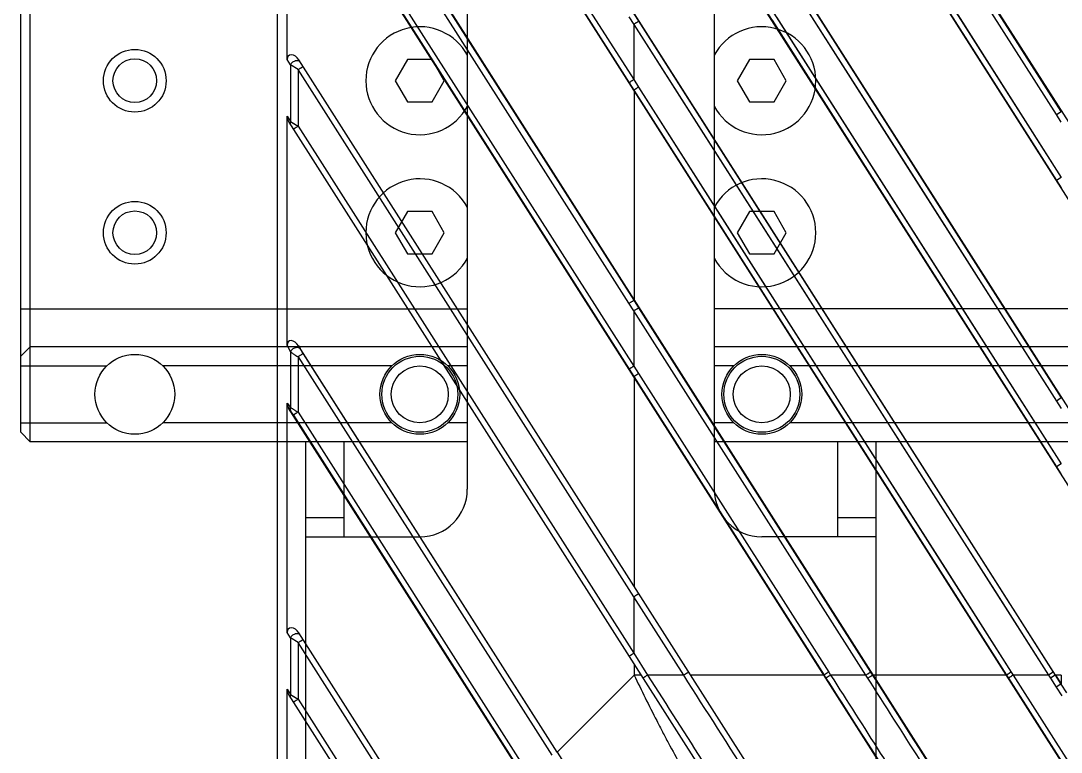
# Model space of a CAD drawing. Header units: millimetres. Extents: x 1409 to 26878, y 589 to 5187.
# Drawn here: x 14791.4 to 14846.2, y 3649.8 to 3688.3 of the extents above; entities that cross this region are included whole.
import ezdxf

# ---------------------------------------------------------------- set-up
doc = ezdxf.new("R2010")
doc.units = ezdxf.units.MM
doc.layers.add('02___PRT_ALL_AXES', color=7, linetype='Continuous')

# ---------------------------------------------------------------- blocks, each defined once
blk = doc.blocks.new('WRSF')
at = {"color": 114, "linetype": 'Continuous', "true_color": 0x139b48}
for p, q in [((12265.07, 6144.563), (12265.07, 6109.563)), ((12278.07, 6144.563), (12278.07, 6109.563)), ((12242.07, 6112.063), (12242.07, 6142.063)), ((12241.57, 6112.563), (12241.57, 6141.563)), ((12261.925, 6132.18), (12261.28, 6131.063)), ((12263.215, 6132.18), (12261.925, 6132.18)), ((12263.86, 6131.063), (12263.215, 6132.18)), ((12279.925, 6132.18), (12279.28, 6131.063)), ((12281.215, 6132.18), (12279.925, 6132.18)), ((12281.86, 6131.063), (12281.215, 6132.18)), ((12261.28, 6131.063), (12261.925, 6129.946)), ((12263.215, 6129.946), (12263.86, 6131.063)), ((12279.28, 6131.063), (12279.925, 6129.946)), ((12281.215, 6129.946), (12281.86, 6131.063)), ((12261.925, 6129.946), (12263.215, 6129.946)), ((12279.925, 6129.946), (12281.215, 6129.946)), ((12261.925, 6124.18), (12261.28, 6123.063)), ((12263.215, 6124.18), (12261.925, 6124.18)), ((12263.86, 6123.063), (12263.215, 6124.18)), ((12279.925, 6124.18), (12279.28, 6123.063)), ((12281.215, 6124.18), (12279.925, 6124.18)), ((12281.86, 6123.063), (12281.215, 6124.18)), ((12261.28, 6123.063), (12261.925, 6121.946)), ((12263.215, 6121.946), (12263.86, 6123.063)), ((12279.28, 6123.063), (12279.925, 6121.946)), ((12281.215, 6121.946), (12281.86, 6123.063)), ((12261.925, 6121.946), (12263.215, 6121.946)), ((12279.925, 6121.946), (12281.215, 6121.946)), ((12241.57, 6119.063), (12265.07, 6119.063)), ((12832.07, 6119.063), (12278.07, 6119.063)), ((12241.57, 6116.563), (12242.07, 6117.063)), ((12265.07, 6117.063), (12242.07, 6117.063)), ((12832.07, 6117.063), (12278.07, 6117.063)), ((12241.57, 6116.063), (12246.1, 6116.063)), ((12265.07, 6116.063), (12264.039, 6116.063)), ((12279.1, 6116.063), (12278.07, 6116.063)), ((12241.57, 6113.063), (12246.1, 6113.063)), ((12265.07, 6113.063), (12264.039, 6113.063)), ((12279.1, 6113.063), (12278.07, 6113.063)), ((12241.57, 6112.563), (12242.07, 6112.063)), ((12265.07, 6112.063), (12242.07, 6112.063)), ((12256.57, 6046.588), (12256.57, 6112.063)), ((12258.57, 6112.063), (12258.57, 6107.063)), ((12832.07, 6112.063), (12278.07, 6112.063)), ((12284.57, 6107.063), (12284.57, 6112.063)), ((12286.57, 6112.063), (12286.57, 6046.588)), ((12258.57, 6108.063), (12256.57, 6108.063)), ((12286.57, 6108.063), (12284.57, 6108.063)), ((12256.57, 6107.063), (12262.57, 6107.063)), ((12286.57, 6107.063), (12280.57, 6107.063))]:
    blk.add_line(p, q, dxfattribs=at)
for centre, radius in [((12247.57, 6131.063), 1.65), ((12247.57, 6131.063), 1.15), ((12247.57, 6123.063), 1.65), ((12247.57, 6123.063), 1.15), ((12262.57, 6114.563), 2), ((12280.57, 6114.563), 2), ((12262.57, 6114.563), 1.5), ((12280.57, 6114.563), 1.5)]:
    blk.add_circle(centre, radius, dxfattribs=at)
for centre, start, end in [((12262.57, 6109.563), 270, 0), ((12280.57, 6109.563), 180, 270)]:
    blk.add_arc(centre, 2.5, start, end, dxfattribs=at)
at = {"layer": '02___PRT_ALL_AXES', "color": 114, "linetype": 'Continuous', "true_color": 0x139b48}
for p, q in [((12261.1, 6116.063), (12249.039, 6116.063)), ((12828.1, 6116.063), (12282.039, 6116.063)), ((12261.1, 6113.063), (12249.039, 6113.063)), ((12828.1, 6113.063), (12282.039, 6113.063))]:
    blk.add_line(p, q, dxfattribs=at)
for centre in [(12247.57, 6114.563), (12262.57, 6114.563), (12280.57, 6114.563)]:
    blk.add_circle(centre, 2.1, dxfattribs=at)
for centre, start, end in [((12262.57, 6131.063), 28.0842, 331.9158), ((12280.57, 6131.063), 208.0842, 151.9158), ((12262.57, 6123.063), 28.0842, 331.9158), ((12280.57, 6123.063), 208.0842, 151.9158)]:
    blk.add_arc(centre, 2.84, start, end, dxfattribs=at)
blk = doc.blocks.new('*U71')
blk.add_blockref('WRSF', (-12547.57, -6214.325))
blk = doc.blocks.new('*U72')
at = {"color": 0, "linetype": 'ByBlock', "lineweight": -2, "transparency": 16777216}
blk.add_blockref('*U71', (0, 0), dxfattribs=at)
blk = doc.blocks.new('1111')
at = {"color": 7, "linetype": 'Continuous'}
for p, q in [((16002.781, 6714.134), (16002.781, 7051.634)), ((16003.885, 6860.558), (16096.525, 6715.143)), ((16003.365, 6857.28), (16094.127, 6714.812)), ((16003.885, 6845.483), (16086.921, 6715.143)), ((16003.365, 6842.204), (16084.523, 6714.812)), ((16043.772, 6797.356), (16021.527, 6832.252)), ((16044.024, 6797.516), (16021.794, 6832.413)), ((16043.732, 6767.861), (16003.885, 6830.407)), ((16021.54, 6828.79), (16043.772, 6793.891)), ((16021.778, 6828.95), (16044.024, 6794.051)), ((16003.365, 6827.129), (16074.919, 6714.812)), ((16003.621, 6826.767), (16021.29, 6799.032)), ((16003.858, 6826.927), (16021.527, 6799.192)), ((16021.794, 6817.337), (16044.024, 6782.441)), ((16021.527, 6817.176), (16043.772, 6782.28)), ((16003.885, 6815.332), (16067.713, 6715.143)), ((16021.275, 6787.422), (16003.858, 6814.76)), ((16021.541, 6787.583), (16004.125, 6814.921)), ((16021.54, 6813.715), (16043.772, 6778.816)), ((16021.778, 6813.875), (16044.024, 6778.976)), ((16003.28, 6800.245), (16003.28, 6812.319)), ((16003.365, 6812.053), (16065.315, 6714.812)), ((16003.858, 6811.852), (16021.527, 6784.117)), ((16003.621, 6811.692), (16021.29, 6783.957)), ((16041.53, 6801.431), (16036.754, 6808.928)), ((16028.669, 6805.972), (16035.786, 6794.808)), ((16043.772, 6797.356), (16038.883, 6805.025)), ((16021.275, 6802.497), (16021.527, 6802.101)), ((16021.541, 6802.658), (16021.794, 6802.262)), ((16029.046, 6802.473), (16033.795, 6795.022)), ((16038.328, 6802.437), (16043.772, 6793.891)), ((16038.576, 6802.597), (16044.024, 6794.051)), ((16021.527, 6802.101), (16021.527, 6799.192)), ((16021.527, 6802.101), (16043.353, 6767.861)), ((16021.527, 6802.101), (16023.911, 6798.36)), ((16021.794, 6802.262), (16043.708, 6767.861)), ((16021.794, 6802.262), (16026.476, 6794.912)), ((16028.804, 6802.313), (16033.55, 6794.862)), ((16031.296, 6802.422), (16038.499, 6791.114)), ((16044.024, 6797.516), (16041.53, 6801.431)), ((16003.455, 6799.97), (16003.28, 6800.245)), ((16003.455, 6799.97), (16003.455, 6796.992)), ((16003.858, 6799.717), (16003.455, 6799.97)), ((16003.858, 6799.717), (16003.858, 6796.739)), ((16021.527, 6771.983), (16003.858, 6799.717)), ((16038.818, 6745.424), (16003.903, 6800.229)), ((16021.527, 6799.192), (16021.778, 6798.799)), ((16021.29, 6799.032), (16021.54, 6798.639)), ((16021.54, 6798.639), (16024.099, 6794.623)), ((16021.54, 6798.639), (16041.147, 6767.861)), ((16021.552, 6798.581), (16021.54, 6798.639)), ((16021.778, 6798.799), (16026.848, 6790.845)), ((16021.778, 6798.799), (16041.397, 6768.022)), ((16021.552, 6798.581), (16021.552, 6787.601)), ((16023.911, 6798.36), (16030.844, 6787.485)), ((16043.772, 6797.356), (16044.024, 6797.516)), ((16003.28, 6785.197), (16003.28, 6797.267)), ((16003.28, 6797.267), (16003.455, 6796.992)), ((16003.381, 6796.953), (16036.269, 6745.33)), ((16003.455, 6796.992), (16003.553, 6796.931)), ((16044.024, 6796.96), (16043.772, 6797.356)), ((16003.553, 6796.931), (16003.858, 6796.739)), ((16003.553, 6796.931), (16003.615, 6796.892)), ((16003.615, 6796.892), (16003.687, 6796.847)), ((16003.687, 6796.847), (16003.769, 6796.795)), ((16003.769, 6796.795), (16003.858, 6796.739)), ((16003.858, 6796.739), (16021.527, 6769.005)), ((16026.476, 6794.912), (16031.105, 6787.646)), ((16033.55, 6794.862), (16040.92, 6783.293)), ((16033.795, 6795.022), (16038.576, 6787.522)), ((16035.786, 6794.808), (16040.876, 6786.822)), ((16024.099, 6794.623), (16029.206, 6786.606)), ((16044.024, 6794.051), (16043.772, 6793.891)), ((16043.772, 6793.891), (16044.024, 6793.495)), ((16038.499, 6791.114), (16044.024, 6782.441)), ((16026.848, 6790.845), (16032.135, 6782.552)), ((16031.105, 6787.646), (16038.179, 6776.541)), ((16021.527, 6787.025), (16021.275, 6787.422)), ((16021.552, 6787.601), (16021.541, 6787.583)), ((16021.794, 6787.187), (16021.541, 6787.583)), ((16034.002, 6768.022), (16021.794, 6787.187)), ((16030.844, 6787.485), (16037.923, 6776.38)), ((16038.576, 6787.522), (16044.024, 6778.976)), ((16033.744, 6767.861), (16021.527, 6787.025)), ((16021.527, 6787.025), (16021.527, 6784.117)), ((16029.206, 6786.606), (16034.727, 6777.938)), ((16040.876, 6786.822), (16043.772, 6782.28)), ((16003.28, 6785.197), (16003.455, 6784.877)), ((16003.885, 6785.181), (16003.964, 6785.038)), ((16017.501, 6763.81), (16003.885, 6785.181)), ((16003.455, 6784.877), (16003.455, 6781.939)), ((16003.858, 6784.609), (16003.858, 6781.701)), ((16003.858, 6784.609), (16017.216, 6763.641)), ((16004.125, 6784.771), (16017.483, 6763.803)), ((16021.29, 6783.957), (16021.54, 6783.564)), ((16021.527, 6784.117), (16021.778, 6783.724)), ((16021.54, 6783.564), (16031.543, 6767.861)), ((16021.552, 6783.506), (16021.54, 6783.564)), ((16021.552, 6783.506), (16021.552, 6772.525)), ((16021.778, 6783.724), (16031.787, 6768.021)), ((16040.92, 6783.293), (16043.772, 6778.816)), ((16003.28, 6770.094), (16003.28, 6782.168)), ((16003.28, 6782.168), (16003.455, 6781.939)), ((16032.135, 6782.552), (16038.039, 6773.29)), ((16044.024, 6782.441), (16043.772, 6782.28)), ((16043.772, 6782.28), (16044.024, 6781.885)), ((16003.365, 6781.903), (16003.46, 6781.78)), ((16015.907, 6762.216), (16003.365, 6781.903)), ((16003.858, 6781.701), (16016.12, 6762.454)), ((16003.621, 6781.541), (16015.882, 6762.294)), ((16044.024, 6778.976), (16043.772, 6778.816)), ((16043.772, 6778.816), (16044.024, 6778.42)), ((16034.727, 6777.938), (16041.147, 6767.861)), ((16037.923, 6776.38), (16040.51, 6772.321)), ((16038.179, 6776.541), (16040.765, 6772.482)), ((16038.039, 6773.29), (16041.397, 6768.022)), ((16040.51, 6772.321), (16043.353, 6767.861)), ((16040.765, 6772.482), (16043.606, 6768.022)), ((16024.155, 6767.861), (16021.527, 6771.983)), ((16021.527, 6771.983), (16021.527, 6769.005)), ((16003.455, 6769.819), (16003.28, 6770.094)), ((16003.455, 6769.819), (16003.455, 6766.842)), ((16003.858, 6769.567), (16003.455, 6769.819)), ((16012.368, 6756.79), (16003.903, 6770.078)), ((16011.398, 6757.732), (16003.858, 6769.567)), ((16003.858, 6769.567), (16003.858, 6766.589)), ((16021.527, 6769.005), (16022.256, 6767.861)), ((16021.552, 6768.431), (16021.552, 6767.861)), ((16031.787, 6768.021), (16031.89, 6767.861)), ((16034.105, 6767.861), (16034.002, 6768.022)), ((16041.397, 6768.022), (16041.499, 6767.861)), ((16043.606, 6768.022), (16043.353, 6767.861)), ((16017.501, 6763.81), (16021.552, 6767.861)), ((16021.915, 6767.861), (16021.552, 6767.861)), ((16024.155, 6767.861), (16022.256, 6767.861)), ((16031.519, 6767.861), (16024.524, 6767.861)), ((16031.519, 6767.861), (16031.543, 6767.861)), ((16031.543, 6767.861), (16031.645, 6767.701)), ((16031.645, 6767.701), (16031.827, 6767.415)), ((16031.645, 6767.701), (16052.538, 6734.906)), ((16031.827, 6767.415), (16032.236, 6766.773)), ((16033.744, 6767.861), (16031.89, 6767.861)), ((16033.846, 6767.7), (16033.744, 6767.861)), ((16034.634, 6767.03), (16034.105, 6767.861)), ((16056.069, 6733.385), (16034.105, 6767.861)), ((16034.128, 6767.861), (16034.105, 6767.861)), ((16041.123, 6767.861), (16034.128, 6767.861)), ((16041.123, 6767.861), (16041.147, 6767.861)), ((16041.147, 6767.861), (16041.249, 6767.701)), ((16041.147, 6767.861), (16041.249, 6767.701)), ((16041.249, 6767.701), (16044.387, 6762.774)), ((16043.353, 6767.861), (16041.499, 6767.861)), ((16041.499, 6767.861), (16044.64, 6762.935)), ((16043.353, 6767.861), (16043.456, 6767.7)), ((16043.708, 6767.861), (16043.456, 6767.7)), ((16043.456, 6767.7), (16043.758, 6767.226)), ((16043.708, 6767.861), (16043.732, 6767.861)), ((16043.708, 6767.861), (16044.01, 6767.387)), ((16044.024, 6767.861), (16043.732, 6767.861)), ((16043.732, 6767.861), (16044.028, 6767.395)), ((16044.01, 6767.387), (16043.758, 6767.226)), ((16044.01, 6767.387), (16044.301, 6766.931)), ((16003.28, 6767.116), (16003.455, 6766.842)), ((16003.28, 6755.019), (16003.28, 6767.116)), ((16003.455, 6766.842), (16003.553, 6766.78)), ((16035.027, 6766.413), (16034.634, 6767.03)), ((16043.758, 6767.226), (16044.049, 6766.77)), ((16003.381, 6766.803), (16011.064, 6754.743)), ((16003.553, 6766.78), (16003.858, 6766.589)), ((16003.553, 6766.78), (16003.615, 6766.741)), ((16003.615, 6766.741), (16003.687, 6766.696)), ((16003.687, 6766.696), (16003.769, 6766.645)), ((16003.769, 6766.645), (16003.858, 6766.589)), ((16003.858, 6766.589), (16010.239, 6756.573)), ((16032.236, 6766.773), (16032.473, 6766.402)), ((16032.473, 6766.402), (16033.006, 6765.565)), ((16035.248, 6766.067), (16035.027, 6766.413)), ((16035.732, 6765.307), (16035.248, 6766.067)), ((16033.006, 6765.565), (16033.307, 6765.093)), ((16035.994, 6764.895), (16035.732, 6765.307)), ((16033.307, 6765.093), (16033.64, 6764.569)), ((16036.271, 6764.46), (16035.994, 6764.895)), ((16033.64, 6764.569), (16034.016, 6763.979)), ((16036.562, 6764.003), (16036.271, 6764.46)), ((16017.501, 6763.81), (16017.483, 6763.803)), ((16017.501, 6763.81), (16031.778, 6741.398)), ((16034.016, 6763.979), (16034.442, 6763.311)), ((16036.868, 6763.523), (16036.562, 6764.003))]:
    blk.add_line(p, q, dxfattribs=at)
blk.add_arc((16068.268, 6767.859), 24.244, 179.9949, 181.0959, dxfattribs=at)
for centre, major_axis, ratio, start_param, end_param in [((16003.642, 6800.08), (-0.264, 0.384), 0.642651, -1.624536, 0.752228), ((16003.642, 6797.102), (-0.264, 0.384), 0.642651, 0.752228, 1.517057), ((16003.642, 6785.005), (-0.253, 0.43), 0.601104, -1.513218, 0.79522), ((16003.642, 6782.031), (-0.278, 0.337), 0.685856, 0.694237, 1.39405), ((16003.642, 6769.929), (-0.264, 0.384), 0.642651, -1.624536, 0.752228), ((16003.642, 6766.951), (-0.264, 0.384), 0.642651, 0.752228, 1.517057)]:
    blk.add_ellipse(centre, major_axis=major_axis, ratio=ratio, start_param=start_param, end_param=end_param, dxfattribs=at)
for points, knots in [([(16021.794, 6802.262), (16021.793, 6802.262), (16021.792, 6802.261), (16021.789, 6802.26), (16021.783, 6802.257), (16021.775, 6802.253), (16021.765, 6802.247), (16021.753, 6802.24), (16021.733, 6802.229), (16021.704, 6802.211), (16021.665, 6802.187), (16021.621, 6802.16), (16021.575, 6802.131), (16021.543, 6802.111), (16021.527, 6802.101)], [0, 0, 0, 0, 0.005231, 0.012589, 0.033669, 0.063117, 0.100673, 0.146013, 0.198735, 0.324335, 0.472945, 0.63916, 0.81702, 1, 1, 1, 1]), ([(16003.455, 6799.97), (16003.466, 6799.994), (16003.494, 6800.042), (16003.553, 6800.103), (16003.625, 6800.154), (16003.692, 6800.183), (16003.747, 6800.197), (16003.799, 6800.205), (16003.849, 6800.202), (16003.894, 6800.189), (16003.923, 6800.175), (16003.947, 6800.155), (16003.96, 6800.14), (16003.965, 6800.131)], [0, 0, 0, 0, 0.126758, 0.264209, 0.406553, 0.546898, 0.614349, 0.679007, 0.797934, 0.852288, 0.903522, 0.952419, 1, 1, 1, 1]), ([(16003.858, 6799.717), (16003.875, 6799.728), (16003.908, 6799.749), (16003.95, 6799.775), (16003.982, 6799.795), (16004.004, 6799.809), (16004.025, 6799.822), (16004.044, 6799.833), (16004.062, 6799.844), (16004.078, 6799.853), (16004.092, 6799.861), (16004.103, 6799.868), (16004.111, 6799.872), (16004.117, 6799.875), (16004.12, 6799.876), (16004.122, 6799.878), (16004.124, 6799.878), (16004.125, 6799.879), (16004.126, 6799.879), (16004.126, 6799.878)], [0, 0, 0, 0, 0.192507, 0.378902, 0.467383, 0.551547, 0.630534, 0.703523, 0.769793, 0.828658, 0.879541, 0.921915, 0.955367, 0.968646, 0.979578, 0.988145, 0.994348, 0.998221, 1, 1, 1, 1]), ([(16021.527, 6799.192), (16021.512, 6799.183), (16021.483, 6799.164), (16021.44, 6799.136), (16021.401, 6799.11), (16021.366, 6799.087), (16021.34, 6799.07), (16021.323, 6799.058), (16021.313, 6799.051), (16021.304, 6799.044), (16021.298, 6799.039), (16021.293, 6799.036), (16021.29, 6799.033), (16021.29, 6799.032)], [0, 0, 0, 0, 0.186782, 0.366131, 0.532175, 0.679595, 0.803609, 0.85556, 0.900224, 0.93725, 0.966352, 0.987305, 1, 1, 1, 1]), ([(16021.778, 6798.799), (16021.763, 6798.79), (16021.733, 6798.771), (16021.691, 6798.743), (16021.651, 6798.717), (16021.617, 6798.694), (16021.591, 6798.677), (16021.574, 6798.665), (16021.563, 6798.657), (16021.555, 6798.651), (16021.548, 6798.646), (16021.543, 6798.642), (16021.541, 6798.64), (16021.54, 6798.639)], [0, 0, 0, 0, 0.186765, 0.36611, 0.532157, 0.679586, 0.803609, 0.855564, 0.900231, 0.937259, 0.966361, 0.987311, 1, 1, 1, 1]), ([(16003.455, 6796.992), (16003.449, 6796.978), (16003.44, 6796.95), (16003.436, 6796.906), (16003.441, 6796.866), (16003.452, 6796.842), (16003.459, 6796.831)], [0, 0, 0, 0, 0.277177, 0.533061, 0.771506, 1, 1, 1, 1]), ([(16003.858, 6796.739), (16003.842, 6796.729), (16003.811, 6796.709), (16003.766, 6796.68), (16003.731, 6796.657), (16003.705, 6796.64), (16003.688, 6796.628), (16003.673, 6796.618), (16003.659, 6796.608), (16003.647, 6796.6), (16003.637, 6796.593), (16003.631, 6796.588), (16003.626, 6796.585), (16003.624, 6796.583), (16003.622, 6796.581), (16003.621, 6796.58), (16003.62, 6796.579), (16003.62, 6796.578), (16003.62, 6796.578)], [0, 0, 0, 0, 0.196965, 0.385213, 0.557811, 0.636283, 0.708546, 0.773962, 0.831919, 0.88191, 0.923472, 0.956239, 0.969238, 0.979938, 0.988324, 0.994402, 0.99821, 1, 1, 1, 1]), ([(16021.275, 6787.422), (16021.291, 6787.432), (16021.322, 6787.452), (16021.369, 6787.481), (16021.412, 6787.508), (16021.451, 6787.532), (16021.481, 6787.549), (16021.501, 6787.561), (16021.513, 6787.568), (16021.523, 6787.574), (16021.531, 6787.578), (16021.536, 6787.581), (16021.54, 6787.582), (16021.541, 6787.583), (16021.541, 6787.583)], [0, 0, 0, 0, 0.18298, 0.36084, 0.527055, 0.675665, 0.801265, 0.853987, 0.899327, 0.936883, 0.966331, 0.987411, 0.994769, 1, 1, 1, 1]), ([(16021.527, 6787.025), (16021.543, 6787.036), (16021.575, 6787.056), (16021.621, 6787.085), (16021.665, 6787.112), (16021.704, 6787.136), (16021.733, 6787.153), (16021.753, 6787.165), (16021.765, 6787.172), (16021.775, 6787.178), (16021.783, 6787.182), (16021.789, 6787.185), (16021.792, 6787.186), (16021.793, 6787.186), (16021.794, 6787.187)], [0, 0, 0, 0, 0.18298, 0.36084, 0.527055, 0.675665, 0.801265, 0.853987, 0.899327, 0.936883, 0.966331, 0.987411, 0.994769, 1, 1, 1, 1]), ([(16003.964, 6785.038), (16003.958, 6785.045), (16003.944, 6785.058), (16003.92, 6785.074), (16003.89, 6785.085), (16003.846, 6785.095), (16003.782, 6785.095), (16003.704, 6785.078), (16003.626, 6785.045), (16003.555, 6784.998), (16003.496, 6784.942), (16003.466, 6784.899), (16003.455, 6784.877)], [0, 0, 0, 0, 0.045713, 0.093827, 0.145197, 0.200355, 0.321964, 0.456539, 0.598535, 0.740949, 0.876692, 1, 1, 1, 1]), ([(16003.964, 6785.038), (16003.975, 6785.017), (16004, 6784.974), (16004.039, 6784.908), (16004.081, 6784.84), (16004.11, 6784.794), (16004.125, 6784.771)], [0, 0, 0, 0, 0.226755, 0.475744, 0.735416, 1, 1, 1, 1]), ([(16003.455, 6784.877), (16003.468, 6784.868), (16003.494, 6784.849), (16003.536, 6784.82), (16003.583, 6784.788), (16003.633, 6784.754), (16003.687, 6784.719), (16003.762, 6784.67), (16003.819, 6784.634), (16003.858, 6784.609)], [0, 0, 0, 0, 0.093828, 0.200628, 0.318136, 0.444256, 0.577126, 0.71505, 1, 1, 1, 1]), ([(16004.125, 6784.771), (16004.124, 6784.77), (16004.123, 6784.77), (16004.12, 6784.769), (16004.114, 6784.766), (16004.106, 6784.762), (16004.096, 6784.756), (16004.084, 6784.749), (16004.064, 6784.737), (16004.035, 6784.72), (16003.996, 6784.696), (16003.952, 6784.669), (16003.906, 6784.64), (16003.874, 6784.62), (16003.858, 6784.609)], [0, 0, 0, 0, 0.005231, 0.012589, 0.033669, 0.063117, 0.100673, 0.146013, 0.198735, 0.324335, 0.472945, 0.63916, 0.81702, 1, 1, 1, 1]), ([(16021.527, 6784.117), (16021.512, 6784.107), (16021.483, 6784.089), (16021.44, 6784.061), (16021.401, 6784.035), (16021.366, 6784.012), (16021.34, 6783.995), (16021.323, 6783.983), (16021.313, 6783.975), (16021.304, 6783.969), (16021.298, 6783.964), (16021.293, 6783.96), (16021.29, 6783.958), (16021.29, 6783.957)], [0, 0, 0, 0, 0.186782, 0.366131, 0.532175, 0.679595, 0.803609, 0.85556, 0.900224, 0.93725, 0.966352, 0.987305, 1, 1, 1, 1]), ([(16021.778, 6783.724), (16021.763, 6783.714), (16021.733, 6783.695), (16021.691, 6783.668), (16021.651, 6783.642), (16021.617, 6783.619), (16021.591, 6783.601), (16021.574, 6783.589), (16021.563, 6783.582), (16021.555, 6783.576), (16021.548, 6783.571), (16021.543, 6783.567), (16021.541, 6783.565), (16021.54, 6783.564)], [0, 0, 0, 0, 0.186765, 0.36611, 0.532157, 0.679586, 0.803609, 0.855564, 0.900231, 0.937259, 0.966361, 0.987311, 1, 1, 1, 1]), ([(16003.455, 6781.939), (16003.45, 6781.925), (16003.443, 6781.897), (16003.44, 6781.855), (16003.445, 6781.815), (16003.454, 6781.791), (16003.46, 6781.78)], [0, 0, 0, 0, 0.271855, 0.527736, 0.769173, 1, 1, 1, 1]), ([(16003.455, 6781.939), (16003.468, 6781.933), (16003.495, 6781.918), (16003.537, 6781.895), (16003.584, 6781.867), (16003.635, 6781.838), (16003.689, 6781.806), (16003.763, 6781.76), (16003.82, 6781.725), (16003.858, 6781.701)], [0, 0, 0, 0, 0.090397, 0.195428, 0.312456, 0.43902, 0.572905, 0.712149, 1, 1, 1, 1]), ([(16003.46, 6781.78), (16003.466, 6781.772), (16003.478, 6781.755), (16003.504, 6781.718), (16003.538, 6781.668), (16003.579, 6781.606), (16003.607, 6781.563), (16003.621, 6781.541)], [0, 0, 0, 0, 0.103408, 0.218747, 0.468859, 0.73184, 1, 1, 1, 1]), ([(16003.858, 6781.701), (16003.843, 6781.691), (16003.814, 6781.673), (16003.771, 6781.645), (16003.732, 6781.619), (16003.697, 6781.596), (16003.671, 6781.578), (16003.654, 6781.566), (16003.644, 6781.559), (16003.635, 6781.553), (16003.629, 6781.548), (16003.624, 6781.544), (16003.621, 6781.542), (16003.621, 6781.541)], [0, 0, 0, 0, 0.186782, 0.366131, 0.532175, 0.679595, 0.803609, 0.85556, 0.900224, 0.93725, 0.966352, 0.987305, 1, 1, 1, 1]), ([(16021.527, 6771.983), (16021.544, 6771.993), (16021.577, 6772.015), (16021.619, 6772.041), (16021.651, 6772.06), (16021.673, 6772.074), (16021.694, 6772.087), (16021.713, 6772.099), (16021.731, 6772.109), (16021.747, 6772.119), (16021.761, 6772.127), (16021.772, 6772.133), (16021.78, 6772.138), (16021.786, 6772.14), (16021.789, 6772.142), (16021.791, 6772.143), (16021.793, 6772.144), (16021.794, 6772.144), (16021.795, 6772.144), (16021.795, 6772.144)], [0, 0, 0, 0, 0.192507, 0.378902, 0.467383, 0.551547, 0.630534, 0.703523, 0.769793, 0.828658, 0.87954, 0.921915, 0.955367, 0.968646, 0.979578, 0.988145, 0.994348, 0.998221, 1, 1, 1, 1]), ([(16003.455, 6769.819), (16003.466, 6769.844), (16003.494, 6769.891), (16003.553, 6769.953), (16003.625, 6770.003), (16003.692, 6770.032), (16003.747, 6770.047), (16003.799, 6770.054), (16003.849, 6770.052), (16003.894, 6770.038), (16003.923, 6770.024), (16003.947, 6770.005), (16003.96, 6769.989), (16003.965, 6769.981)], [0, 0, 0, 0, 0.126758, 0.264209, 0.406553, 0.546898, 0.614349, 0.679007, 0.797934, 0.852288, 0.903522, 0.952419, 1, 1, 1, 1]), ([(16003.858, 6769.567), (16003.875, 6769.577), (16003.908, 6769.599), (16003.95, 6769.624), (16003.982, 6769.644), (16004.004, 6769.658), (16004.025, 6769.671), (16004.044, 6769.683), (16004.062, 6769.693), (16004.078, 6769.703), (16004.092, 6769.711), (16004.103, 6769.717), (16004.111, 6769.721), (16004.117, 6769.724), (16004.12, 6769.726), (16004.122, 6769.727), (16004.124, 6769.728), (16004.125, 6769.728), (16004.126, 6769.728), (16004.126, 6769.728)], [0, 0, 0, 0, 0.192507, 0.378902, 0.467383, 0.551547, 0.630534, 0.703523, 0.769793, 0.828658, 0.879541, 0.921915, 0.955367, 0.968646, 0.979578, 0.988145, 0.994348, 0.998221, 1, 1, 1, 1]), ([(16021.527, 6769.005), (16021.511, 6768.995), (16021.48, 6768.975), (16021.435, 6768.945), (16021.4, 6768.922), (16021.374, 6768.905), (16021.357, 6768.893), (16021.341, 6768.883), (16021.328, 6768.873), (16021.316, 6768.865), (16021.306, 6768.858), (16021.3, 6768.853), (16021.295, 6768.85), (16021.293, 6768.848), (16021.291, 6768.846), (16021.29, 6768.845), (16021.289, 6768.844), (16021.289, 6768.844), (16021.289, 6768.844)], [0, 0, 0, 0, 0.196965, 0.385213, 0.557811, 0.636283, 0.708546, 0.773962, 0.831919, 0.88191, 0.923472, 0.956239, 0.969238, 0.979938, 0.988324, 0.994402, 0.99821, 1, 1, 1, 1]), ([(16024.155, 6767.861), (16024.171, 6767.872), (16024.205, 6767.893), (16024.246, 6767.919), (16024.278, 6767.938), (16024.3, 6767.952), (16024.321, 6767.965), (16024.34, 6767.977), (16024.358, 6767.987), (16024.373, 6767.997), (16024.387, 6768.005), (16024.397, 6768.01), (16024.404, 6768.014), (16024.408, 6768.017), (16024.412, 6768.019), (16024.415, 6768.02), (16024.417, 6768.021), (16024.419, 6768.022), (16024.42, 6768.022), (16024.421, 6768.022), (16024.421, 6768.022)], [0, 0, 0, 0, 0.192835, 0.379398, 0.467916, 0.55209, 0.631067, 0.70403, 0.770263, 0.829083, 0.879917, 0.922241, 0.940077, 0.955642, 0.968895, 0.9798, 0.988337, 0.994505, 0.998327, 1, 1, 1, 1]), ([(16031.787, 6768.021), (16031.772, 6768.012), (16031.742, 6767.992), (16031.699, 6767.964), (16031.658, 6767.938), (16031.623, 6767.915), (16031.596, 6767.898), (16031.578, 6767.886), (16031.568, 6767.878), (16031.559, 6767.872), (16031.552, 6767.867), (16031.547, 6767.864), (16031.544, 6767.862), (16031.543, 6767.861)], [0, 0, 0, 0, 0.18605, 0.365172, 0.531339, 0.679084, 0.803475, 0.855593, 0.90039, 0.937498, 0.966619, 0.987504, 1, 1, 1, 1]), ([(16033.744, 6767.861), (16033.759, 6767.871), (16033.79, 6767.891), (16033.836, 6767.92), (16033.878, 6767.946), (16033.916, 6767.97), (16033.944, 6767.987), (16033.964, 6767.999), (16033.975, 6768.006), (16033.985, 6768.012), (16033.993, 6768.017), (16033.998, 6768.02), (16034.001, 6768.021), (16034.002, 6768.022)], [0, 0, 0, 0, 0.184159, 0.362546, 0.528808, 0.677153, 0.802341, 0.854845, 0.899978, 0.93735, 0.966638, 0.987577, 1, 1, 1, 1]), ([(16041.397, 6768.022), (16041.367, 6768.002), (16041.322, 6767.974), (16041.266, 6767.938), (16041.229, 6767.914), (16041.198, 6767.894), (16041.174, 6767.879), (16041.158, 6767.868), (16041.15, 6767.863), (16041.147, 6767.861)], [0, 0, 0, 0, 0.364136, 0.530373, 0.678392, 0.803129, 0.900342, 0.966721, 1, 1, 1, 1]), ([(16021.552, 6767.861), (16021.742, 6767.458), (16022.129, 6766.655), (16022.631, 6765.659), (16023.042, 6764.868), (16023.459, 6764.081), (16023.993, 6763.103), (16024.654, 6761.94), (16025.336, 6760.789), (16026.038, 6759.651), (16027.001, 6758.15), (16028.255, 6756.307), (16029.842, 6754.153), (16031.508, 6752.06), (16032.672, 6750.708), (16033.266, 6750.043)], [0, 0, 0, 0, 0.062493, 0.12499, 0.15624, 0.18749, 0.249988, 0.312486, 0.374985, 0.437486, 0.499988, 0.624988, 0.74999, 0.874994, 1, 1, 1, 1]), ([(16022.256, 6767.861), (16022.24, 6767.851), (16022.209, 6767.831), (16022.164, 6767.802), (16022.129, 6767.778), (16022.103, 6767.761), (16022.086, 6767.75), (16022.07, 6767.739), (16022.057, 6767.73), (16022.045, 6767.721), (16022.035, 6767.714), (16022.028, 6767.709), (16022.024, 6767.706), (16022.022, 6767.704), (16022.02, 6767.703), (16022.019, 6767.701), (16022.018, 6767.701), (16022.018, 6767.7), (16022.018, 6767.7)], [0, 0, 0, 0, 0.196914, 0.385151, 0.557764, 0.636251, 0.708531, 0.773964, 0.831939, 0.881945, 0.923519, 0.956294, 0.969294, 0.979993, 0.988376, 0.994447, 0.998242, 1, 1, 1, 1]), ([(16022.256, 6767.861), (16024.287, 6764.674), (16028.35, 6758.299), (16032.411, 6751.924), (16034.442, 6748.736)], [0, 0, 0, 0, 0.499959, 1, 1, 1, 1]), ([(16038.435, 6745.449), (16036.055, 6749.184), (16031.295, 6756.656), (16026.535, 6764.126), (16024.155, 6767.861)], [0, 0, 0, 0, 0.500027, 1, 1, 1, 1]), ([(16031.89, 6767.861), (16031.874, 6767.851), (16031.844, 6767.832), (16031.801, 6767.804), (16031.761, 6767.778), (16031.725, 6767.755), (16031.698, 6767.737), (16031.681, 6767.725), (16031.67, 6767.718), (16031.661, 6767.712), (16031.654, 6767.707), (16031.649, 6767.704), (16031.646, 6767.702), (16031.645, 6767.701)], [0, 0, 0, 0, 0.186042, 0.365161, 0.53133, 0.679077, 0.803472, 0.855592, 0.90039, 0.9375, 0.966621, 0.987505, 1, 1, 1, 1]), ([(16031.89, 6767.861), (16033.632, 6765.127), (16036.245, 6761.026), (16039.729, 6755.558), (16042.342, 6751.457), (16044.954, 6747.355), (16048.436, 6741.888), (16051.048, 6737.787), (16052.788, 6735.054)], [0, 0, 0, 0, 0.250021, 0.375037, 0.500053, 0.625064, 0.750065, 1, 1, 1, 1]), ([(16033.846, 6767.7), (16033.862, 6767.71), (16033.893, 6767.73), (16033.938, 6767.759), (16033.981, 6767.785), (16034.019, 6767.809), (16034.047, 6767.826), (16034.066, 6767.838), (16034.078, 6767.845), (16034.087, 6767.851), (16034.095, 6767.856), (16034.101, 6767.859), (16034.104, 6767.861), (16034.105, 6767.861)], [0, 0, 0, 0, 0.184166, 0.362557, 0.52882, 0.677163, 0.802349, 0.854851, 0.899983, 0.937353, 0.966641, 0.987579, 1, 1, 1, 1]), ([(16055.816, 6733.211), (16053.986, 6736.084), (16051.241, 6740.394), (16047.58, 6746.142), (16044.834, 6750.454), (16042.088, 6754.766), (16039.341, 6759.078), (16036.594, 6763.389), (16034.762, 6766.263), (16033.846, 6767.7)], [0, 0, 0, 0, 0.249912, 0.374911, 0.499924, 0.624944, 0.749965, 0.874985, 1, 1, 1, 1]), ([(16041.499, 6767.861), (16041.469, 6767.842), (16041.425, 6767.813), (16041.368, 6767.777), (16041.331, 6767.754), (16041.3, 6767.734), (16041.276, 6767.718), (16041.26, 6767.708), (16041.252, 6767.702), (16041.249, 6767.701)], [0, 0, 0, 0, 0.364125, 0.530362, 0.678384, 0.803125, 0.900341, 0.966721, 1, 1, 1, 1]), ([(16044.028, 6767.395), (16044.026, 6767.393), (16044.02, 6767.389), (16044.014, 6767.387), (16044.01, 6767.387)], [0, 0, 0, 0, 0.49177, 1, 1, 1, 1]), ([(16003.455, 6766.842), (16003.449, 6766.827), (16003.44, 6766.799), (16003.436, 6766.756), (16003.441, 6766.715), (16003.452, 6766.691), (16003.459, 6766.68)], [0, 0, 0, 0, 0.277177, 0.533061, 0.771506, 1, 1, 1, 1]), ([(16003.858, 6766.589), (16003.842, 6766.579), (16003.811, 6766.559), (16003.766, 6766.529), (16003.731, 6766.506), (16003.705, 6766.489), (16003.688, 6766.477), (16003.673, 6766.467), (16003.659, 6766.457), (16003.647, 6766.449), (16003.637, 6766.442), (16003.631, 6766.437), (16003.626, 6766.434), (16003.624, 6766.432), (16003.622, 6766.43), (16003.621, 6766.429), (16003.62, 6766.428), (16003.62, 6766.428), (16003.62, 6766.427)], [0, 0, 0, 0, 0.196965, 0.385213, 0.557811, 0.636283, 0.708546, 0.773962, 0.831919, 0.88191, 0.923472, 0.956239, 0.969238, 0.979938, 0.988324, 0.994402, 0.99821, 1, 1, 1, 1])]:
    blk.add_open_spline(points, degree=3, knots=knots, dxfattribs=at)
blk = doc.blocks.new('*U147')
blk.add_blockref('1111', (-16308.281, -6888.884))
blk = doc.blocks.new('*U148')
at = {"color": 0, "linetype": 'ByBlock', "lineweight": -2, "transparency": 16777216}
blk.add_blockref('*U147', (0, 1350), dxfattribs=at)

msp = doc.modelspace()

# ---------------------------------------------------------------- block references
for name, p in [('*U148', (15110.4576, 2424.8499)), ('*U72', (15097.4439, 3768.3624))]:
    msp.add_blockref(name, p)

doc.saveas('drawing.dxf')
